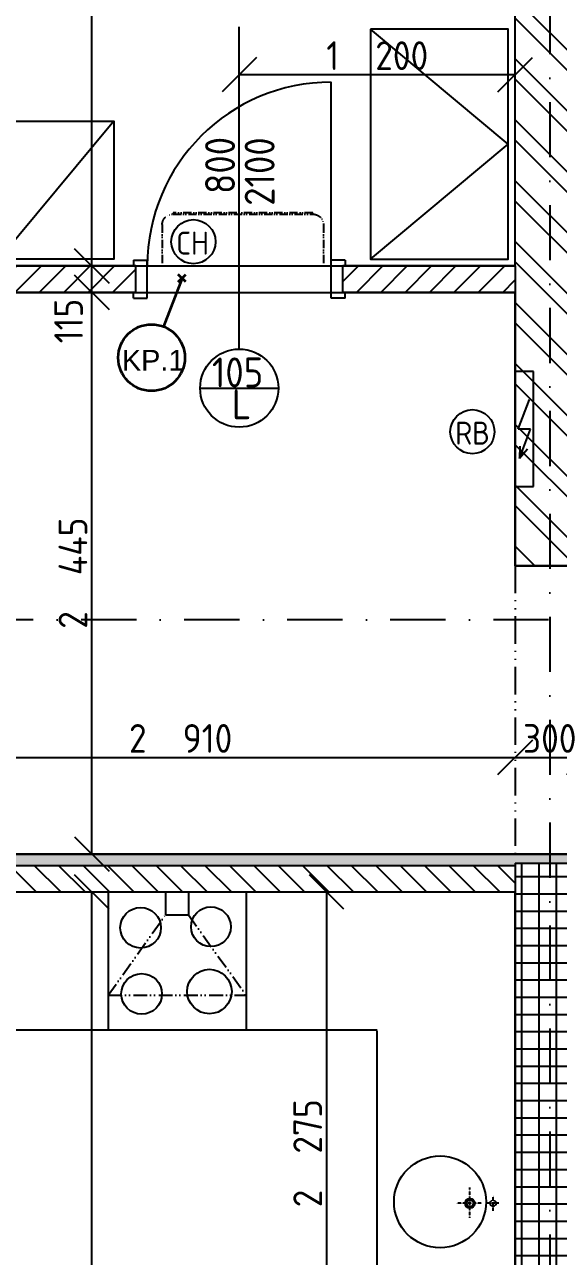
# Model space of a CAD drawing. Extents: x 4511820 to 5180432, y -1526536 to -944957.
# Drawn here: x 5113739 to 5116060, y -1206871 to -1201509 of the extents above; entities that cross this region are included whole.
import ezdxf

# ---------------------------------------------------------------- set-up
doc = ezdxf.new("R2010")
doc.units = 0
doc.header["$MEASUREMENT"] = 0
for name, pattern in [('ACAD_ISO12W100', [22, 12, -3, 0.5, -3, 0.5, -3]), ('BODKOCIARKOVANA_3', [5.6, 3, -1.3, 0, -1.3]), ('DASHED', [0.75, 0.5, -0.25])]:
    doc.linetypes.add(name, pattern=pattern)
doc.layers.get('0').update_dxf_attribs({"linetype": 'CONTINUOUS'})
doc.layers.get('Defpoints').update_dxf_attribs({"color": 61, "linetype": 'CONTINUOUS'})
for name, color, linetype in [('DVERE', 45, 'CONTINUOUS'), ('KÓTY', 4, 'CONTINUOUS'), ('MÚRY', 1, 'CONTINUOUS'), ('osi', 253, 'CONTINUOUS'), ('Plochy', 41, 'CONTINUOUS'), ('TENKÁ', 7, 'CONTINUOUS'), ('ZARIADENIE', 47, 'CONTINUOUS'), ('ZARIADENIE1', 145, 'CONTINUOUS'), ('ZZ-chladenie', 133, 'CONTINUOUS'), ('ZZ-elektro', 221, 'CONTINUOUS'), ('ŠRAFY', 82, 'CONTINUOUS')]:
    doc.layers.add(name, color=color, linetype=linetype)
doc.layers.add('preklady', color=74, linetype='CONTINUOUS', lineweight=35)
doc.styles.add('ARIAL', font='arial.ttf')
doc.styles.add('STYLE1', font='isocp.shx')
doc.dimstyles.new('STANDARD-50', dxfattribs={"dimtxt": 125, "dimasz": 150, "dimexe": 10, "dimexo": 200, "dimgap": 20, "dimtad": 1, "dimdsep": 46, "dimlunit": 6, "dimtxsty": 'STYLE1', "dimblk1": 'OBLIQUE', "dimblk2": 'OBLIQUE', "dimsah": 1, "dimcen": 2.5, "dimse1": 1, "dimse2": 1, "dimadec": 0, "dimazin": 0, "dimtfac": 1, "dimtmove": 1, "dimatfit": 3, "dimldrblk": 'OBLIQUE', "dimfxl": 1, "dimtolj": 1, "dimtzin": 0, "dimarcsym": 0})
pattern_1 = [(45, (515270.5, 214751.965), (-53.0330086, 53.0330086), [])]

# ---------------------------------------------------------------- blocks, each defined once
blk = doc.blocks.new('SKRINA')
at = {"layer": 'ZARIADENIE'}
for p, q in [((4449069, -1324645.2), (4448469, -1324145.2)), ((4448469, -1325145.2), (4449069, -1324645.2))]:
    blk.add_line(p, q, dxfattribs=at)
blk.add_lwpolyline([(4448469, -1324145.2), (4448469, -1325145.2), (4449069, -1325145.2), (4449069, -1324145.2)], close=True, dxfattribs=at)
blk = doc.blocks.new('chlad2')
at = {"layer": 'ZZ-chladenie', "linetype": 'ACAD_ISO12W100', "ltscale": 3}
for p, q in [((5102412.5, -1105747.3), (5102592.5, -1105747.3)), ((5102412.5, -1106448.4), (5102592.5, -1106448.4))]:
    blk.add_line(p, q, dxfattribs=at)
blk.add_lwpolyline([(5102367.5, -1106402), (5102360.8, -1106402), (5102360.8, -1105794.8), (5102367.5, -1105794.8)], close=True, dxfattribs=at)
for centre, start, end in [((5102412.5, -1105792.3), 90, 180), ((5102412.5, -1106403.4), 180, 270)]:
    blk.add_arc(centre, 45, start, end, dxfattribs=at)
blk = doc.blocks.new('_OBLIQUE')
at = {"color": 0, "linetype": 'ByBlock'}
blk.add_line((-0.5, -0.5), (0.5, 0.5), dxfattribs=at)
blk = doc.blocks.new('*D28097')
at = {"layer": 'Defpoints', "color": 0}
for p in [(5115872.5, -1201238), (5113097.5, -1201689.7), (5115872.5, -1201689.7)]:
    blk.add_point(p, dxfattribs=at)
at = {"layer": 'KÓTY', "color": 0, "lineweight": -2}
blk.add_line((5113097.5, -1201238), (5115872.5, -1201238), dxfattribs=at)
at = {"layer": 'KÓTY', "color": 0, "linetype": 'ByBlock', "lineweight": -2, "xscale": 150, "yscale": 150, "zscale": 150, "rotation": 180}
blk.add_blockref('_OBLIQUE', (5113097.5, -1201238), dxfattribs=at)
at = {"layer": 'KÓTY', "color": 0, "linetype": 'ByBlock', "lineweight": -2, "xscale": 150, "yscale": 150, "zscale": 150}
blk.add_blockref('_OBLIQUE', (5115872.5, -1201238), dxfattribs=at)
at = {"layer": 'KÓTY', "color": 0, "insert": (5114485, -1201155.5), "char_height": 125, "attachment_point": 5, "style": 'STYLE1'}
blk.add_mtext('\\A1;2ﾠ775', dxfattribs=at)
blk = doc.blocks.new('*D28100')
at = {"layer": 'Defpoints', "color": 0}
for p in [(5115872.5, -1201726.5), (5114672.5, -1201866.4), (5115872.5, -1201866.4)]:
    blk.add_point(p, dxfattribs=at)
at = {"layer": 'KÓTY', "color": 0, "lineweight": -2}
blk.add_line((5114672.5, -1201726.5), (5115872.5, -1201726.5), dxfattribs=at)
at = {"layer": 'KÓTY', "color": 0, "linetype": 'ByBlock', "lineweight": -2, "xscale": 150, "yscale": 150, "zscale": 150, "rotation": 180}
blk.add_blockref('_OBLIQUE', (5114672.5, -1201726.5), dxfattribs=at)
at = {"layer": 'KÓTY', "color": 0, "linetype": 'ByBlock', "lineweight": -2, "xscale": 150, "yscale": 150, "zscale": 150}
blk.add_blockref('_OBLIQUE', (5115872.5, -1201726.5), dxfattribs=at)
at = {"layer": 'KÓTY', "color": 0, "insert": (5115272.5, -1201644), "char_height": 125, "attachment_point": 5, "style": 'STYLE1'}
blk.add_mtext('\\A1;1ﾠ200', dxfattribs=at)
blk = doc.blocks.new('*D28106')
at = {"layer": 'Defpoints', "color": 0}
for p in [(5112962.5, -1204698.5), (5115872.5, -1204698.5), (5115872.5, -1204698.5)]:
    blk.add_point(p, dxfattribs=at)
at = {"layer": 'KÓTY', "color": 0, "lineweight": -2}
blk.add_line((5112962.5, -1204698.5), (5115872.5, -1204698.5), dxfattribs=at)
at = {"layer": 'KÓTY', "color": 0, "linetype": 'ByBlock', "lineweight": -2, "xscale": 150, "yscale": 150, "zscale": 150, "rotation": 180}
blk.add_blockref('_OBLIQUE', (5112962.5, -1204698.5), dxfattribs=at)
at = {"layer": 'KÓTY', "color": 0, "linetype": 'ByBlock', "lineweight": -2, "xscale": 150, "yscale": 150, "zscale": 150}
blk.add_blockref('_OBLIQUE', (5115872.5, -1204698.5), dxfattribs=at)
at = {"layer": 'KÓTY', "color": 0, "insert": (5114417.5, -1204616), "char_height": 125, "attachment_point": 5, "style": 'STYLE1'}
blk.add_mtext('\\A1;2ﾠ910', dxfattribs=at)
blk = doc.blocks.new('*D28107')
at = {"layer": 'Defpoints', "color": 0}
for p in [(5115872.5, -1204698.5), (5116172.5, -1204698.5), (5116172.5, -1204698.5)]:
    blk.add_point(p, dxfattribs=at)
at = {"layer": 'KÓTY', "color": 0, "lineweight": -2}
blk.add_line((5115872.5, -1204698.5), (5116172.5, -1204698.5), dxfattribs=at)
at = {"layer": 'KÓTY', "color": 0, "linetype": 'ByBlock', "lineweight": -2, "xscale": 150, "yscale": 150, "zscale": 150, "rotation": 180}
blk.add_blockref('_OBLIQUE', (5115872.5, -1204698.5), dxfattribs=at)
at = {"layer": 'KÓTY', "color": 0, "linetype": 'ByBlock', "lineweight": -2, "xscale": 150, "yscale": 150, "zscale": 150}
blk.add_blockref('_OBLIQUE', (5116172.5, -1204698.5), dxfattribs=at)
at = {"layer": 'KÓTY', "color": 0, "insert": (5116022.5, -1204616), "char_height": 125, "attachment_point": 5, "style": 'STYLE1'}
blk.add_mtext('\\A1;300', dxfattribs=at)
blk = doc.blocks.new('*D28163')
at = {"layer": 'Defpoints', "color": 0}
for p in [(5114031.5, -1205284.2), (5114868.5, -1205284.2), (5114868.5, -1212534.2)]:
    blk.add_point(p, dxfattribs=at)
at = {"layer": 'KÓTY', "color": 0, "lineweight": -2}
blk.add_line((5114031.5, -1212534.2), (5114031.5, -1205284.2), dxfattribs=at)
at = {"layer": 'KÓTY', "color": 0, "linetype": 'ByBlock', "lineweight": -2, "xscale": 150, "yscale": 150, "zscale": 150}
for p, rotation in [((5114031.5, -1205284.2), 90), ((5114031.5, -1212534.2), 270)]:
    blk.add_blockref('_OBLIQUE', p, dxfattribs=dict(at, rotation=rotation))
at = {"layer": 'KÓTY', "color": 0, "insert": (5113949, -1208909.2), "char_height": 125, "attachment_point": 5, "rotation": 90, "style": 'STYLE1'}
blk.add_mtext('\\A1;7ﾠ250', dxfattribs=at)
blk = doc.blocks.new('*D28164')
at = {"layer": 'Defpoints', "color": 0}
for p in [(5114031.5, -1202674.2), (5114031.5, -1202674.2), (5114031.5, -1205119.2)]:
    blk.add_point(p, dxfattribs=at)
at = {"layer": 'KÓTY', "color": 0, "lineweight": -2}
blk.add_line((5114031.5, -1205119.2), (5114031.5, -1202674.2), dxfattribs=at)
at = {"layer": 'KÓTY', "color": 0, "linetype": 'ByBlock', "lineweight": -2, "xscale": 150, "yscale": 150, "zscale": 150}
for p, rotation in [((5114031.5, -1202674.2), 90), ((5114031.5, -1205119.2), 270)]:
    blk.add_blockref('_OBLIQUE', p, dxfattribs=dict(at, rotation=rotation))
at = {"layer": 'KÓTY', "color": 0, "insert": (5113949, -1203896.7), "char_height": 125, "attachment_point": 5, "rotation": 90, "style": 'STYLE1'}
blk.add_mtext('\\A1;2ﾠ445', dxfattribs=at)
blk = doc.blocks.new('*D28165')
at = {"layer": 'Defpoints', "color": 0}
for p in [(5114031.5, -1202559.2), (5114031.5, -1202559.2), (5114031.5, -1202674.2)]:
    blk.add_point(p, dxfattribs=at)
at = {"layer": 'KÓTY', "color": 0, "lineweight": -2}
blk.add_line((5114031.5, -1202674.2), (5114031.5, -1202559.2), dxfattribs=at)
at = {"layer": 'KÓTY', "color": 0, "linetype": 'ByBlock', "lineweight": -2, "xscale": 150, "yscale": 150, "zscale": 150}
for p, rotation in [((5114031.5, -1202559.2), 90), ((5114031.5, -1202674.2), 270)]:
    blk.add_blockref('_OBLIQUE', p, dxfattribs=dict(at, rotation=rotation))
at = {"layer": 'KÓTY', "color": 0, "insert": (5113930, -1202799), "char_height": 125, "attachment_point": 5, "rotation": 90, "style": 'STYLE1'}
blk.add_mtext('\\A1;115', dxfattribs=at)
blk = doc.blocks.new('*D28166')
at = {"layer": 'Defpoints', "color": 0}
for p in [(5114031.5, -1199614.2), (5114031.5, -1199614.2), (5114031.5, -1202559.2)]:
    blk.add_point(p, dxfattribs=at)
at = {"layer": 'KÓTY', "color": 0, "lineweight": -2}
blk.add_line((5114031.5, -1202559.2), (5114031.5, -1199614.2), dxfattribs=at)
at = {"layer": 'KÓTY', "color": 0, "linetype": 'ByBlock', "lineweight": -2, "xscale": 150, "yscale": 150, "zscale": 150}
for p, rotation in [((5114031.5, -1199614.2), 90), ((5114031.5, -1202559.2), 270)]:
    blk.add_blockref('_OBLIQUE', p, dxfattribs=dict(at, rotation=rotation))
at = {"layer": 'KÓTY', "color": 0, "insert": (5113930.5, -1200902), "char_height": 125, "attachment_point": 5, "rotation": 90, "style": 'STYLE1'}
blk.add_mtext('\\A1;2ﾠ945', dxfattribs=at)
blk = doc.blocks.new('*D28185')
at = {"layer": 'Defpoints', "color": 0}
for p in [(5115052.5, -1205284.2), (5115457.5, -1205284.2), (5115457.5, -1207559.2)]:
    blk.add_point(p, dxfattribs=at)
at = {"layer": 'KÓTY', "color": 0, "lineweight": -2}
blk.add_line((5115052.5, -1207559.2), (5115052.5, -1205284.2), dxfattribs=at)
at = {"layer": 'KÓTY', "color": 0, "linetype": 'ByBlock', "lineweight": -2, "xscale": 150, "yscale": 150, "zscale": 150}
for p, rotation in [((5115052.5, -1205284.2), 90), ((5115052.5, -1207559.2), 270)]:
    blk.add_blockref('_OBLIQUE', p, dxfattribs=dict(at, rotation=rotation))
at = {"layer": 'KÓTY', "color": 0, "insert": (5114970, -1206421.7), "char_height": 125, "attachment_point": 5, "rotation": 90, "style": 'STYLE1'}
blk.add_mtext('\\A1;2ﾠ275', dxfattribs=at)

msp = doc.modelspace()

# ---------------------------------------------------------------- hatches: boundary and pattern name
at = {"layer": 'ŠRAFY'}
h = msp.add_hatch(dxfattribs=at)
h.set_pattern_fill('ANSI32', color=256, scale=500, angle=90)
h.set_pattern_definition([(135, (515810.9, -44587.94), (-132.5825215, -132.5825215), []), (135, (515810.9, -44499.55), (-132.5825215, -132.5825215), [])])
h.paths.add_polyline_path([(5116172.5, -1203864.226), (5116172.5, -1203749.226), (5116172.5, -1199614.226), (5115872.5, -1199614.226), (5115872.5, -1202559.226), (5115872.5, -1202674.226), (5115872.5, -1203864.226)])
at = {"layer": 'ŠRAFY', "ltscale": 0.25}
h = msp.add_hatch(dxfattribs=at)
h.set_pattern_fill('ANSI31', color=256, scale=600, style=0)
h.set_pattern_definition(pattern_1)
h.paths.add_polyline_path([(5109532.5, -1202039.226), (5112982.5, -1202039.226), (5112982.5, -1202674.226), (5114222.5, -1202674.226), (5114222.5, -1202559.226), (5113097.5, -1202559.226), (5113097.5, -1201924.226), (5109532.5, -1201924.226)])
h = msp.add_hatch(dxfattribs=at)
h.set_pattern_fill('ANSI31', color=256, scale=600, style=0)
h.set_pattern_definition(pattern_1)
h.paths.add_polyline_path([(5115122.5, -1202559.226), (5115122.5, -1202674.226), (5115132.5, -1202674.226), (5115872.5, -1202674.226), (5115872.5, -1202559.226), (5115132.5, -1202559.226)])
h = msp.add_hatch(dxfattribs=at)
h.set_pattern_fill('ANSI31', color=256, scale=600, angle=90, style=0)
h.set_pattern_definition([(135, (-2904913.184, 133592.89), (-53.0330086, -53.0330086), [])])
h.paths.add_polyline_path([(5109532.5, -1203459.226), (5110432.5, -1203459.226), (5110432.5, -1203859.226), (5110432.5, -1203974.226), (5110547.5, -1203974.226), (5112797.5, -1203974.226), (5112797.5, -1205284.226), (5112912.5, -1205284.226), (5115872.5, -1205284.226), (5115872.5, -1205169.226), (5112912.5, -1205169.226), (5112912.5, -1203859.226), (5110547.5, -1203859.226), (5110547.5, -1203344.226), (5109532.5, -1203344.226)])
at = {"layer": 'ŠRAFY'}
h = msp.add_hatch(dxfattribs=at)
h.set_pattern_fill('DOTS', color=256, scale=250, angle=90)
h.set_pattern_definition([(90, (0, -89070.035), (-15.625, 7.8125), [0, -15.625])])
h.paths.add_polyline_path([(5112962.5, -1205119.226), (5112912.5, -1205169.226), (5115872.5, -1205169.226), (5115872.5, -1205159.226), (5116172.5, -1205159.226), (5116172.5, -1205119.226), (5115872.5, -1205119.226)])
at = {"layer": 'ŠRAFY', "ltscale": 0.25}
h = msp.add_hatch(dxfattribs=at)
h.set_pattern_fill('ANSI37', color=256, scale=600, angle=45)
h.set_pattern_definition([(90, (-3307273.674, 579782.7), (-75, 1e-14), []), (180, (-3307273.674, 579782.7), (-1e-14, -75), [])])
h.paths.add_polyline_path([(5116172.5, -1211299.226), (5116172.5, -1205159.226), (5115872.5, -1205159.226), (5115872.5, -1205169.226), (5115872.5, -1205284.226), (5115872.5, -1207559.226), (5115872.5, -1207674.226), (5115872.5, -1208194.226), (5115872.5, -1208309.226), (5115872.5, -1212534.226), (5116172.5, -1212534.226)])

# ---------------------------------------------------------------- linework, layer by layer
at = {"layer": 'DVERE', "ltscale": 0.25}
for p, q in [((5114672.5, -1202921.226), (5114672.5, -1201518.57)), ((5115072.5, -1202559.226), (5115072.5, -1201759.226)), ((5114212.5, -1202534.226), (5114272.5, -1202534.226)), ((5114212.5, -1202534.226), (5114212.5, -1202559.226)), ((5114272.5, -1202699.226), (5114272.5, -1202534.226)), ((5114272.5, -1202559.226), (5115072.5, -1202559.226)), ((5115132.5, -1202534.226), (5115072.5, -1202534.226)), ((5115072.5, -1202699.226), (5115072.5, -1202534.226)), ((5115132.5, -1202534.226), (5115132.5, -1202559.226)), ((5114212.5, -1202699.226), (5114212.5, -1202674.226)), ((5114272.5, -1202674.226), (5115072.5, -1202674.226)), ((5115132.5, -1202699.226), (5115132.5, -1202674.226)), ((5114212.5, -1202699.226), (5114272.5, -1202699.226)), ((5115132.5, -1202699.226), (5115072.5, -1202699.226)), ((5114502.5, -1203091.226), (5114842.5, -1203091.226))]:
    msp.add_line(p, q, dxfattribs=at)
msp.add_circle((5114672.5, -1203091.226), 170, dxfattribs=at)
msp.add_arc((5115072.5, -1202559.226), 800, 90, 180, dxfattribs=at)
at = {"layer": 'MÚRY'}
for p, q in [((5115872.5, -1202559.226), (5115872.5, -1199614.226)), ((5114222.5, -1202559.226), (5113097.5, -1202559.226)), ((5115872.5, -1202559.226), (5115122.5, -1202559.226)), ((5114222.5, -1202674.226), (5112982.5, -1202674.226)), ((5115872.5, -1202674.226), (5115122.5, -1202674.226)), ((5115872.5, -1203864.226), (5115872.5, -1202674.226)), ((5112962.5, -1205119.226), (5116172.5, -1205119.226)), ((5112912.5, -1205284.226), (5115872.5, -1205284.226))]:
    msp.add_line(p, q, dxfattribs=at)
at = {"layer": 'MÚRY', "ltscale": 0.25}
for p, q in [((5114222.5, -1202674.226), (5114222.5, -1202559.226)), ((5115122.5, -1202674.226), (5115122.5, -1202559.226)), ((5117672.5, -1203864.226), (5115872.5, -1203864.226)), ((5115872.5, -1207559.226), (5115872.5, -1205284.226))]:
    msp.add_line(p, q, dxfattribs=at)
at = {"layer": 'osi', "linetype": 'BODKOCIARKOVANA_3', "ltscale": 80}
for p, q in [((5116022.5, -1198261.132), (5116022.5, -1230189.035)), ((5157242.5, -1204099.226), (5093572.5, -1204099.226))]:
    msp.add_line(p, q, dxfattribs=at)
at = {"layer": 'Plochy'}
for points in [[(5115872.5, -1199614.226), (5109532.5, -1199614.226), (5109532.5, -1201924.226), (5113097.5, -1201924.226), (5113097.5, -1202559.226), (5115872.5, -1202559.226)], [(5109532.5, -1203294.226), (5109532.5, -1202039.226), (5112982.5, -1202039.226), (5112982.5, -1202674.226), (5115872.5, -1202674.226), (5115872.5, -1203864.226), (5116172.5, -1203864.226), (5116172.5, -1205119.226), (5112962.5, -1205119.226), (5112962.5, -1203809.226), (5110597.5, -1203809.226), (5110597.5, -1203294.226)], [(5109532.5, -1211299.226), (5109532.5, -1207764.226), (5111532.5, -1207764.226), (5111532.5, -1207164.226), (5112682.5, -1207164.226), (5112682.5, -1207764.226), (5112797.5, -1207764.226), (5112797.5, -1205974.226), (5112912.5, -1205974.226), (5112912.5, -1205284.226), (5115872.5, -1205284.226), (5115872.5, -1207559.226), (5115457.5, -1207559.226), (5115457.5, -1208309.226), (5115872.5, -1208309.226), (5115872.5, -1212534.226), (5112797.5, -1212534.226), (5112797.5, -1210049.226), (5112682.5, -1210049.226), (5112682.5, -1211299.226)]]:
    msp.add_lwpolyline(points, close=True, dxfattribs=at)
at = {"layer": 'preklady'}
for p, q in [((5114424.001, -1202612.535), (5114343.026, -1202823.19)), ((5114407.383, -1202629.152), (5114440.617, -1202595.918)), ((5114440.618, -1202629.152), (5114407.384, -1202595.918))]:
    msp.add_line(p, q, dxfattribs=at)
at = {"layer": 'preklady', "ltscale": 0.25}
msp.add_circle((5114291, -1202958.535), 145, dxfattribs=at)
at = {"layer": 'TENKÁ'}
for p, q in [((5115872.5, -1202559.226), (5115872.5, -1202674.226)), ((5112912.5, -1205169.226), (5115872.5, -1205169.226)), ((5115872.5, -1205159.226), (5116172.5, -1205159.226)), ((5115872.5, -1205159.226), (5115872.5, -1205169.226)), ((5115872.5, -1205169.226), (5115872.5, -1205284.226))]:
    msp.add_line(p, q, dxfattribs=at)
at = {"layer": 'TENKÁ', "linetype": 'ACAD_ISO12W100', "ltscale": 10}
msp.add_line((5115872.5, -1203864.226), (5115872.5, -1205119.226), dxfattribs=at)
at = {"layer": 'ZARIADENIE1', "color": 8, "ltscale": 0.25}
for p, q in [((5114102, -1205284.226), (5114102, -1205884.226)), ((5114102, -1205284.226), (5114102, -1205884.226)), ((5114352, -1205284.226), (5114352, -1205384.226)), ((5114452, -1205284.226), (5114452, -1205384.226)), ((5114702, -1205284.226), (5114702, -1205884.226)), ((5114702, -1205284.226), (5114702, -1205884.226)), ((5114352, -1205384.226), (5114452, -1205384.226)), ((5112912.5, -1205884.226), (5115272.5, -1205884.226)), ((5115272.5, -1208309.226), (5115272.5, -1205889.226))]:
    msp.add_line(p, q, dxfattribs=at)
at = {"layer": 'ZARIADENIE1', "color": 8, "linetype": 'ACAD_ISO12W100', "ltscale": 5}
for p, q in [((5114102, -1205734.226), (5114352, -1205384.226)), ((5114452, -1205384.226), (5114702, -1205734.226)), ((5114102, -1205734.226), (5114702, -1205734.226))]:
    msp.add_line(p, q, dxfattribs=at)
at = {"layer": 'ZARIADENIE1', "color": 8, "linetype": 'DASHED'}
for p, q in [((5115675.731, -1206702.265), (5115675.731, -1206570.811)), ((5115726.396, -1206639.276), (5115616.851, -1206639.276)), ((5115800.801, -1206639.276), (5115748.768, -1206639.276)), ((5115776.154, -1206672.14), (5115776.154, -1206606.413))]:
    msp.add_line(p, q, dxfattribs=at)
at = {"layer": 'ZARIADENIE1', "color": 8, "ltscale": 0.25}
for centre, radius in [((5114243.449, -1205439.992), 88.387), ((5114549.124, -1205435.783), 86.283), ((5114542.803, -1205717.78), 96.805), ((5114247.844, -1205728.302), 88.387), ((5115545.588, -1206633.428), 200)]:
    msp.add_circle(centre, radius, dxfattribs=at)
at = {"layer": 'ZARIADENIE1', "color": 8, "linetype": 'Continuous'}
for centre, radius in [((5115675.464, -1206639.55), 20.877), ((5115675.731, -1206639.276), 14.781)]:
    msp.add_circle(centre, radius, dxfattribs=at)
at = {"layer": 'ZARIADENIE1', "color": 8, "linetype": 'DASHED'}
msp.add_circle((5115776.154, -1206639.59), 12.931, dxfattribs=at)
at = {"layer": 'ZZ-chladenie'}
msp.add_circle((5114472.848, -1202453.722), 96, dxfattribs=at)
at = {"layer": 'ZZ-elektro'}
for p, q in [((5115952.5, -1203019.226), (5115872.5, -1203019.226)), ((5115952.5, -1203519.226), (5115952.5, -1203019.226)), ((5115885.67, -1203269.226), (5115933.954, -1203140.733)), ((5115939.383, -1203269.226), (5115885.67, -1203269.226)), ((5115891.099, -1203397.72), (5115939.383, -1203269.226)), ((5115892.422, -1203344.413), (5115891.099, -1203397.72)), ((5115925.208, -1203356.733), (5115891.099, -1203397.72)), ((5115872.5, -1203519.226), (5115952.5, -1203519.226))]:
    msp.add_line(p, q, dxfattribs=at)
msp.add_circle((5115686.14, -1203280.825), 96, dxfattribs=at)

# ---------------------------------------------------------------- block references
at = {"layer": 'ZARIADENIE', "color": 2}
msp.add_blockref('SKRINA', (666773.5, 122615.965), dxfattribs=at)
at = {"layer": 'ZARIADENIE', "color": 2, "xscale": -1, "rotation": 89.9999999999999}
msp.add_blockref('SKRINA', (3788982.309, 3246539.774), dxfattribs=at)
at = {"layer": 'ZZ-chladenie', "xscale": -1, "rotation": 89.99999999999994}
msp.add_blockref('chlad2', (4008590.189, 3900033.274), dxfattribs=at)

# ---------------------------------------------------------------- texts
at = {"layer": 'DVERE', "style": 'STYLE1'}
for s, p in [('105', (5114553.47, -1203087.726)), ('L', (5114640.47, -1203226.363))]:
    msp.add_text(s, height=130, dxfattribs=at).set_placement(p)
at = {"layer": 'preklady', "linetype": 'Continuous', "lineweight": 20, "style": 'ARIAL'}
msp.add_text('KP.1', height=90, dxfattribs=at).set_placement((5114161.736, -1203014.791))
at = {"layer": 'TENKÁ', "linetype": 'Continuous', "style": 'STYLE1'}
for s, p in [('800', (5114653.917, -1202245.801)), ('2100', (5114826.024, -1202297.574))]:
    msp.add_text(s, height=130, rotation=90, dxfattribs=at).set_placement(p)
at = {"layer": 'ZZ-chladenie', "style": 'STYLE1'}
msp.add_text('CH', height=100, dxfattribs=at).set_placement((5114398.221, -1202509.921))
at = {"layer": 'ZZ-elektro', "style": 'STYLE1'}
msp.add_text('RB', height=100, dxfattribs=at).set_placement((5115611.512, -1203337.024))

# ---------------------------------------------------------------- dimensions: what is measured, and where the dimension line sits
at = {"layer": 'KÓTY'}
for base, p1, p2, picture, middle in [((5114031.5, -1199614.226), (5114031.5, -1202559.226), (5114031.5, -1199614.226), '*D28166', (5114013, -1200902.035)), ((5114031.5, -1202559.226), (5114031.5, -1202674.226), (5114031.5, -1202559.226), '*D28165', (5114012.5, -1202799.035))]:
    dim = msp.add_linear_dim(base=base, p1=p1, p2=p2, angle=90, dimstyle='STANDARD-50', dxfattribs=at)
    dim.commit()
    dim.dimension.update_dxf_attribs({"geometry": picture, "text_midpoint": middle, "dimtype": 160})
for base, p1, p2, picture, middle in [((5115872.5, -1201238.035), (5113097.5, -1201689.726), (5115872.5, -1201689.726), '*D28097', (5114485, -1201155.492)), ((5115872.5, -1201726.535), (5114672.5, -1201866.406), (5115872.5, -1201866.406), '*D28100', (5115272.5, -1201643.992)), ((5115872.5, -1204698.535), (5112962.5, -1204698.535), (5115872.5, -1204698.535), '*D28106', (5114417.5, -1204615.992)), ((5116172.5, -1204698.535), (5115872.5, -1204698.535), (5116172.5, -1204698.535), '*D28107', (5116022.5, -1204616.035))]:
    dim = msp.add_linear_dim(base=base, p1=p1, p2=p2, dimstyle='STANDARD-50', dxfattribs=at)
    dim.commit()
    dim.dimension.update_dxf_attribs({"geometry": picture, "text_midpoint": middle})
for base, p1, p2, picture, middle in [((5114031.5, -1202674.226), (5114031.5, -1205119.226), (5114031.5, -1202674.226), '*D28164', (5113948.957, -1203896.726)), ((5114031.5, -1205284.226), (5114868.5, -1212534.226), (5114868.5, -1205284.226), '*D28163', (5113948.957, -1208909.226)), ((5115052.5, -1205284.226), (5115457.5, -1207559.226), (5115457.5, -1205284.226), '*D28185', (5114969.957, -1206421.726))]:
    dim = msp.add_linear_dim(base=base, p1=p1, p2=p2, angle=90, dimstyle='STANDARD-50', dxfattribs=at)
    dim.commit()
    dim.dimension.update_dxf_attribs({"geometry": picture, "text_midpoint": middle})

doc.saveas('drawing.dxf')
